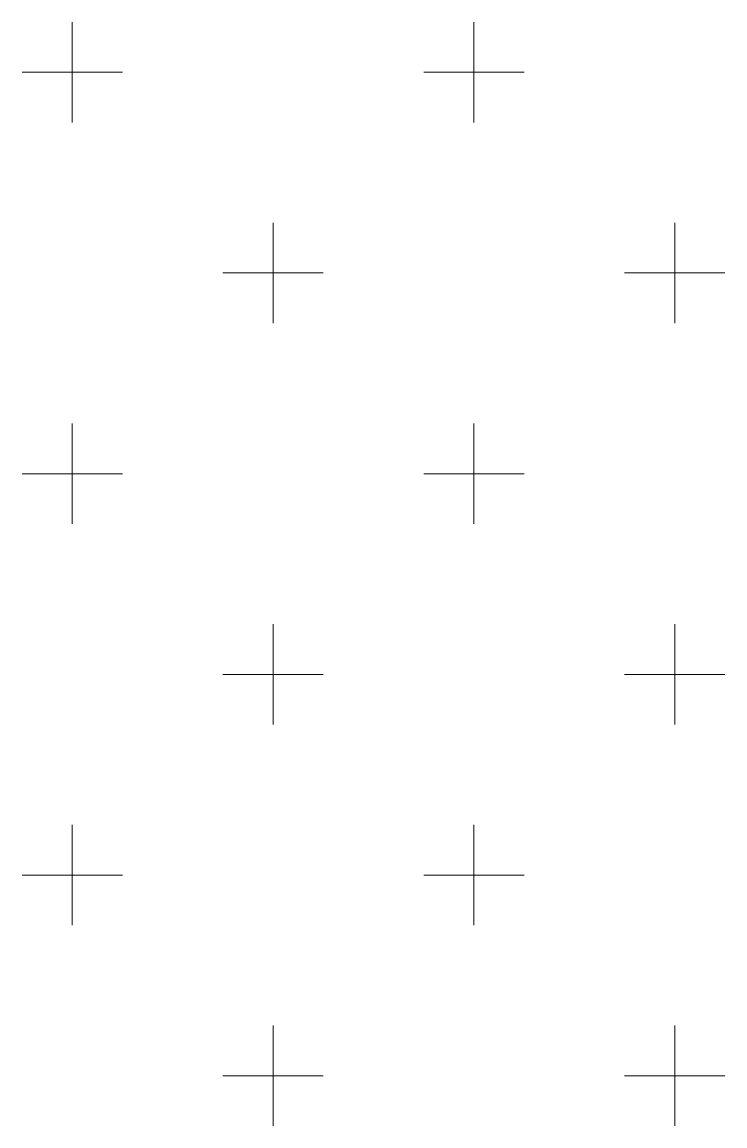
# Model space of a CAD drawing. Header units: millimetres. Extents: x 331487 to 517269, y 198509 to 399936.
# Drawn here: x 395910 to 397222, y 376749 to 378812 of the extents above; entities that cross this region are included whole.
import ezdxf

# ---------------------------------------------------------------- set-up
doc = ezdxf.new("R2010")
doc.units = ezdxf.units.MM
doc.header["$MEASUREMENT"] = 0
doc.layers.add('BEAM', color=1, linetype='Continuous', lineweight=5)

msp = doc.modelspace()

# ---------------------------------------------------------------- linework, layer by layer
at = {"layer": 'BEAM', "color": 253, "linetype": 'Continuous', "ltscale": 750}
for p, q in [((396003.6, 378624.5), (396003.6, 378812)), ((396753.6, 378624.5), (396753.6, 378812)), ((395909.8, 378718.2), (396097.3, 378718.2)), ((396659.8, 378718.2), (396847.3, 378718.2)), ((396378.6, 378249.5), (396378.6, 378437)), ((397128.6, 378249.5), (397128.6, 378437)), ((396284.8, 378343.2), (396472.3, 378343.2)), ((397034.8, 378343.2), (397222.3, 378343.2)), ((396003.6, 377874.5), (396003.6, 378062)), ((396753.6, 377874.5), (396753.6, 378062)), ((395909.8, 377968.2), (396097.3, 377968.2)), ((396659.8, 377968.2), (396847.3, 377968.2)), ((396378.6, 377499.5), (396378.6, 377687)), ((397128.6, 377499.5), (397128.6, 377687)), ((396284.8, 377593.2), (396472.3, 377593.2)), ((397034.8, 377593.2), (397222.3, 377593.2)), ((396003.6, 377124.5), (396003.6, 377312)), ((396753.6, 377124.5), (396753.6, 377312)), ((395909.8, 377218.2), (396097.3, 377218.2)), ((396659.8, 377218.2), (396847.3, 377218.2)), ((396378.6, 376749.5), (396378.6, 376937)), ((397128.6, 376749.5), (397128.6, 376937)), ((396284.8, 376843.2), (396472.3, 376843.2)), ((397034.8, 376843.2), (397222.3, 376843.2))]:
    msp.add_line(p, q, dxfattribs=at)

doc.saveas('drawing.dxf')
